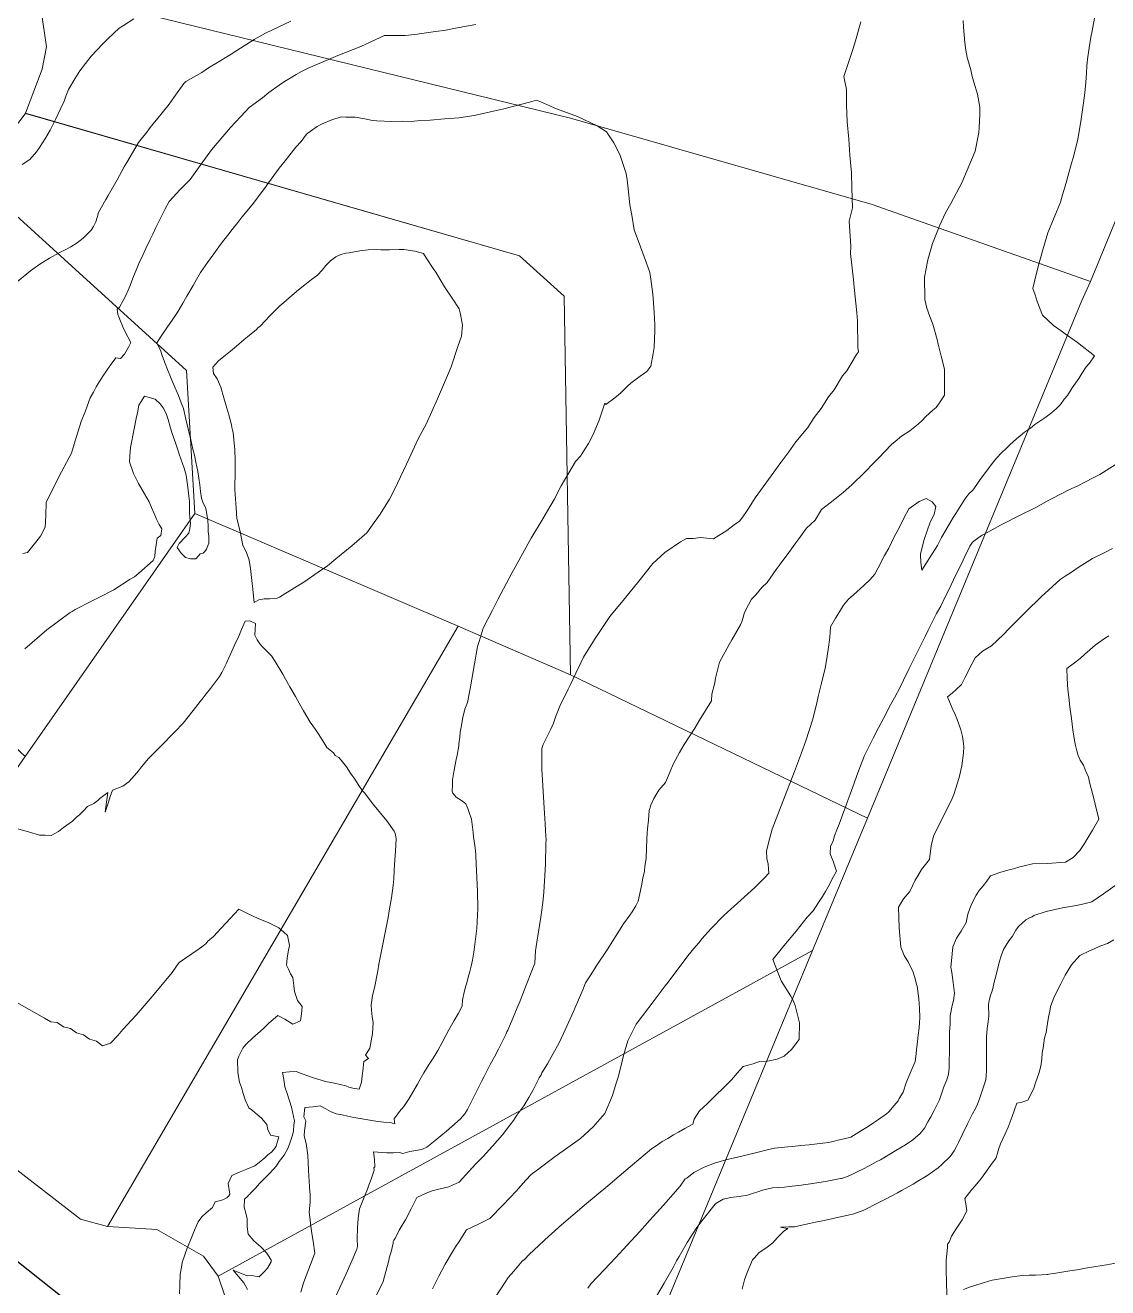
# Model space of a CAD drawing. Header units: inches. Extents: x 11351264 to 11356330, y 6702313 to 6706468.
# Drawn here: x 11353744 to 11354254, y 6702729 to 6703324 of the extents above; entities that cross this region are included whole.
import ezdxf

# ---------------------------------------------------------------- set-up
doc = ezdxf.new("R2010")
doc.units = ezdxf.units.IN
doc.header["$MEASUREMENT"] = 0
doc.layers.add('Shumate_Contours_clip1', color=7, linetype='Continuous', lineweight=0)
doc.layers.add('Shumate_Parcels_clip1', color=7, linetype='Continuous', lineweight=0)
doc.layers.add('Shumate_Streets_clip1', color=7, linetype='Continuous')

msp = doc.modelspace()

# ---------------------------------------------------------------- linework, layer by layer
at = {"layer": 'Shumate_Contours_clip1'}
for points, elevation in [([(11353742.65, 6703258.65), (11353746.25, 6703260.99), (11353749.3, 6703264.56), (11353750.69, 6703266.6), (11353753.52, 6703270.96), (11353755.74, 6703274.76), (11353758.29, 6703279.74), (11353760.73, 6703285.11), (11353762.4, 6703288.49), (11353763.12, 6703290.75), (11353764.38, 6703293.98), (11353767.45, 6703298.98), (11353769.79, 6703302.74), (11353775.13, 6703309.65), (11353780.57, 6703315.55), (11353782.9, 6703317.84), (11353788.25, 6703322.92), (11353790.28, 6703324.07), (11353795.28, 6703327.18)], 1394), ([(11354248.27, 6703329.24), (11354246.8, 6703321.67), (11354246.23, 6703318.67), (11354245.46, 6703313.55), (11354244.67, 6703308.18), (11354244.39, 6703304.99), (11354244.23, 6703301.77), (11354243.84, 6703297.25), (11354243.32, 6703292.36), (11354242.68, 6703287.6), (11354241.53, 6703278.93), (11354240.62, 6703273.36), (11354240.1, 6703270.39), (11354237.82, 6703261.67), (11354237.1, 6703259.19), (11354235.37, 6703252.97), (11354234.51, 6703249.98), (11354232.89, 6703244.26), (11354231.88, 6703240.8), (11354225.87, 6703226.39), (11354223.52, 6703218.39), (11354221.41, 6703210.51), (11354219.49, 6703202.73), (11354218.8, 6703200.19), (11354219.9, 6703197.19), (11354220.95, 6703193.96), (11354223.41, 6703187.54), (11354228.62, 6703182.73), (11354232.15, 6703180.24), (11354234.1, 6703178.73), (11354239.89, 6703174.72), (11354247.9, 6703168.32), (11354245.53, 6703164.91), (11354244.08, 6703163.19), (11354241.95, 6703159.99), (11354240.49, 6703157.67), (11354238.93, 6703155.53), (11354237.39, 6703153.35), (11354235.14, 6703149.77), (11354233.68, 6703147.91), (11354231.87, 6703145.43), (11354229.81, 6703143.45), (11354226.87, 6703140.94), (11354224.01, 6703138.89), (11354219.87, 6703136.1), (11354217.84, 6703134.28), (11354214.88, 6703132.4), (11354212.91, 6703130.63), (11354211.23, 6703129.26), (11354208.05, 6703126.52), (11354206.39, 6703124.89), (11354204.16, 6703122.74), (11354201.95, 6703120.24), (11354200.2, 6703118.23), (11354197.45, 6703114.69), (11354195.01, 6703111.43), (11354193.79, 6703109.58), (11354192.54, 6703107.75), (11354190.62, 6703105.11), (11354188.78, 6703103.34), (11354186.9, 6703100.83), (11354184.94, 6703097.8), (11354182.53, 6703094.07), (11354181.38, 6703092.21), (11354180.23, 6703090.3), (11354178.52, 6703087.36), (11354175.9, 6703082.7), (11354174.01, 6703079.06), (11354171.46, 6703075.06), (11354170.36, 6703073.26), (11354166.59, 6703067.41), (11354166.08, 6703071.05), (11354165.95, 6703074.95), (11354167.1, 6703079.46), (11354167.66, 6703081.74), (11354170.49, 6703089.93), (11354172.36, 6703093.67), (11354173.09, 6703097.45), (11354171.37, 6703099.52), (11354168.58, 6703101.14), (11354165.38, 6703099.76), (11354160.45, 6703096.23), (11354158.03, 6703091.83), (11354155.66, 6703086.97), (11354153.51, 6703083.04), (11354150.94, 6703077.71), (11354149.04, 6703074.21), (11354145.99, 6703068.45), (11354144.41, 6703065.53), (11354142.05, 6703062.88), (11354139.3, 6703060.15), (11354134.36, 6703055.79), (11354131.94, 6703053.68), (11354129.67, 6703050.81), (11354128.28, 6703048.58), (11354126.91, 6703046.45), (11354125.89, 6703044.73), (11354123.57, 6703040.59), (11354123.13, 6703035.69), (11354122.43, 6703029.93), (11354121.64, 6703024.75), (11354121.05, 6703021.23), (11354119.3, 6703014.07), (11354118.4, 6703010.31), (11354117.68, 6703007.8), (11354116.89, 6703004.06), (11354115.68, 6702999.23), (11354115.24, 6702997.13), (11354113.47, 6702991.77), (11354111.84, 6702986.96), (11354109.88, 6702981.21), (11354107.45, 6702974.93), (11354106.49, 6702972.44), (11354104.66, 6702967.58), (11354102.98, 6702963.12), (11354099.53, 6702954.25), (11354096.01, 6702945.26), (11354094.26, 6702938.87), (11354093.42, 6702934.82), (11354093.57, 6702931.4), (11354094.08, 6702928.8), (11354094.3, 6702926.55), (11354094.53, 6702924.46), (11354092.52, 6702922.45), (11354087.87, 6702917.84), (11354081.33, 6702911.74), (11354073.44, 6702904.68), (11354066.9, 6702898.11), (11354063.12, 6702893.72), (11354061.41, 6702891.75), (11354059.16, 6702889.08), (11354056.34, 6702885.57), (11354053.6, 6702881.97), (11354049.21, 6702876.09), (11354047.03, 6702873.2), (11354045.66, 6702871.39), (11354040.41, 6702864.48), (11354034.9, 6702857.23), (11354032, 6702853.41), (11354027.94, 6702845.44), (11354026.01, 6702838.52), (11354025.32, 6702835.89), (11354023.58, 6702828.76), (11354022.54, 6702825.57), (11354020.8, 6702819.75), (11354017.22, 6702811.24), (11354011.7, 6702804.97), (11354005.65, 6702799.51), (11353993.75, 6702790.97), (11353985.51, 6702784.72), (11353982.41, 6702782.44), (11353979.99, 6702779.73), (11353975.42, 6702774.63), (11353972.37, 6702771.54), (11353969.22, 6702768.12), (11353962.96, 6702761.69), (11353961.16, 6702760.8), (11353957.65, 6702759.13), (11353952, 6702756.38), (11353948.48, 6702750.93), (11353946.75, 6702748.41), (11353945.38, 6702746.04), (11353941.99, 6702740.16), (11353939, 6702734.49), (11353937.5, 6702731.77), (11353935.93, 6702728.66)], 1394), ([(11353739.38, 6703202.6), (11353744.73, 6703207.05), (11353746.48, 6703208.54), (11353750.93, 6703211.65), (11353755.47, 6703214.37), (11353760.04, 6703216.96), (11353763.24, 6703218.6), (11353765.49, 6703219.77), (11353768.52, 6703221.66), (11353771.36, 6703223.83), (11353775.15, 6703227.64), (11353776.23, 6703229.29), (11353777.28, 6703231.57), (11353777.88, 6703233.66), (11353778.48, 6703236.03), (11353781.98, 6703242.07), (11353783.11, 6703243.99), (11353787.28, 6703251.3), (11353790.7, 6703257.44), (11353792.35, 6703260.36), (11353797.42, 6703268.91), (11353801.35, 6703273.84), (11353802.93, 6703275.99), (11353807.94, 6703282.18), (11353811.8, 6703286.97), (11353814.05, 6703290.12), (11353818.77, 6703296.74), (11353819.67, 6703297.64), (11353827.18, 6703302), (11353830.43, 6703304.1), (11353835.49, 6703307.11), (11353841.04, 6703310.63), (11353843.76, 6703312.27), (11353851.99, 6703317.53), (11353857.28, 6703320.57), (11353869.12, 6703326.13)], 1396), ([(11353742.96, 6703075.22), (11353745.06, 6703075.66), (11353749.06, 6703080.51), (11353751.25, 6703083.44), (11353753.35, 6703087.6), (11353753.6, 6703090.15), (11353753.7, 6703093.21), (11353753.89, 6703099.24), (11353759.97, 6703111.64), (11353765.84, 6703122.55), (11353767.53, 6703128.37), (11353768.16, 6703130.41), (11353770.31, 6703137.4), (11353772.43, 6703142.46), (11353774.64, 6703148.59), (11353776.18, 6703151.26), (11353777.46, 6703153.74), (11353780.59, 6703158.85), (11353783.99, 6703163.91), (11353786.74, 6703167.4), (11353788.95, 6703167.17), (11353790.83, 6703169.17), (11353792.63, 6703172.45), (11353793.82, 6703174.67), (11353791.09, 6703179.74), (11353790.03, 6703182.09), (11353788.55, 6703185.58), (11353787.71, 6703188.05), (11353787.34, 6703190.39), (11353788.04, 6703190.84), (11353788.48, 6703191.32), (11353790.14, 6703194.47), (11353791.42, 6703196.91), (11353792.57, 6703199.29), (11353793.47, 6703201.49), (11353794.81, 6703205.02), (11353796.56, 6703209.61), (11353797.6, 6703211.92), (11353799.38, 6703215.82), (11353800.87, 6703218.94), (11353802.95, 6703223.22), (11353804.18, 6703225.82), (11353805.62, 6703228.87), (11353807.81, 6703233.27), (11353809.78, 6703237.41), (11353811.93, 6703241.15), (11353813.8, 6703243.26), (11353816.91, 6703246.6), (11353821.7, 6703251.54), (11353825.65, 6703257), (11353826.89, 6703258.7), (11353831.78, 6703265.49), (11353840.81, 6703275.98), (11353847.84, 6703283.56), (11353849.54, 6703285.42), (11353855.82, 6703289.98), (11353858.84, 6703292.48), (11353863.68, 6703295.93), (11353866.22, 6703297.72), (11353868.82, 6703299.36), (11353871.7, 6703300.97), (11353874.18, 6703302.38), (11353877.43, 6703304.01), (11353887.97, 6703308.63), (11353891.28, 6703309.95), (11353902.21, 6703314.23), (11353913.36, 6703319.35), (11353923.15, 6703319.42), (11353927.62, 6703319.81), (11353937.35, 6703321.24), (11353942.21, 6703321.99), (11353946.82, 6703322.87), (11353956.45, 6703324.57)], 1398), ([(11354137.8, 6703325.86), (11354136.87, 6703322.48), (11354135.95, 6703319.09), (11354135.28, 6703316.9), (11354134.19, 6703313.33), (11354132.32, 6703307.58), (11354129.77, 6703300.07), (11354131.03, 6703293.91), (11354131.13, 6703286.56), (11354131.35, 6703278.65), (11354132.13, 6703270.5), (11354132.66, 6703262.96), (11354133.48, 6703254.74), (11354133.59, 6703247.43), (11354133.91, 6703238.16), (11354132.29, 6703231.93), (11354133.13, 6703220.08), (11354133.01, 6703216.7), (11354134.41, 6703204.28), (11354134.7, 6703200.75), (11354135.86, 6703188.6), (11354136.23, 6703184.92), (11354136.47, 6703172.33), (11354136.65, 6703170.34), (11354135.74, 6703169.1), (11354131.15, 6703161.32), (11354129.23, 6703158.89), (11354125.22, 6703152.37), (11354122.59, 6703149.05), (11354119.07, 6703143.51), (11354115.89, 6703139.33), (11354112.87, 6703134.68), (11354107.23, 6703127.83), (11354103.88, 6703123.2), (11354100.17, 6703118.19), (11354094.25, 6703110.07), (11354087.97, 6703101.45), (11354086.43, 6703098.93), (11354085.26, 6703096.93), (11354083.91, 6703094.99), (11354082.16, 6703092.51), (11354080.57, 6703090.46), (11354078.2, 6703088.77), (11354074.65, 6703086.08), (11354068.36, 6703082.11), (11354062.07, 6703082.7), (11354059, 6703082.26), (11354055.72, 6703082.32), (11354052.88, 6703080.76), (11354045.44, 6703075.61), (11354039.82, 6703070.53), (11354033.19, 6703062.16), (11354026.44, 6703053.87), (11354019.47, 6703045.44), (11354012.24, 6703034.66), (11354007.09, 6703026.39), (11354005.8, 6703023.74), (11354003.56, 6703018.82), (11354000.94, 6703013.44), (11353999.95, 6703011.25), (11353995.97, 6703003.25), (11353994.15, 6702998.58), (11353992.96, 6702995.16), (11353991.7, 6702992.35), (11353990.3, 6702989.51), (11353988.04, 6702985.14), (11353987.42, 6702983.3), (11353987.46, 6702973.64), (11353988.04, 6702963.05), (11353988.8, 6702952.63), (11353988.84, 6702950.42), (11353989.38, 6702942.04), (11353989.48, 6702940.39), (11353989.41, 6702938.47), (11353989.15, 6702928.76), (11353988.35, 6702915.51), (11353987.91, 6702910.67), (11353987.01, 6702903.74), (11353985.18, 6702892.07), (11353984.49, 6702887.84), (11353984.23, 6702882.13), (11353980.68, 6702873.24), (11353979.77, 6702870.9), (11353977.25, 6702864.41), (11353976.36, 6702862.12), (11353973.52, 6702855.41), (11353971.44, 6702850.59), (11353971.06, 6702849.77), (11353970.62, 6702848.86), (11353969.52, 6702846.64), (11353968.29, 6702844.11), (11353967.01, 6702841.57), (11353965.16, 6702837.93), (11353963.21, 6702834.32), (11353960.3, 6702828.6), (11353959.08, 6702826.24), (11353957.32, 6702822.89), (11353954.46, 6702817.17), (11353952.49, 6702813.06), (11353951.19, 6702811.05), (11353949.16, 6702808.75), (11353945.13, 6702805.15), (11353942.52, 6702802.91), (11353939.91, 6702800.67), (11353937.28, 6702798.53), (11353935.6, 6702797.2), (11353933.3, 6702795.38), (11353931.3, 6702794.41), (11353929.01, 6702793.9), (11353925.29, 6702793.33), (11353922.02, 6702792.39), (11353920.45, 6702792.8), (11353917.36, 6702792.65), (11353914.43, 6702792.67), (11353908.08, 6702793.14), (11353908.7, 6702789.54), (11353908.72, 6702786.05), (11353908.31, 6702785.65), (11353908.5, 6702784.76), (11353908.53, 6702784.58), (11353907.02, 6702780.3), (11353905.99, 6702777.45), (11353905.31, 6702775.54), (11353903.45, 6702770.94), (11353901.59, 6702766.33), (11353900.94, 6702761.96), (11353900.57, 6702757.3), (11353900.48, 6702752.38), (11353900.67, 6702748.61), (11353900.3, 6702747.29), (11353898.12, 6702742.15), (11353895.24, 6702735.71), (11353892.28, 6702729.27), (11353889.32, 6702722.82)], 1398), ([(11354186.12, 6703326.55), (11354186.14, 6703323.33), (11354186.48, 6703319.69), (11354186.86, 6703316.06), (11354187.35, 6703312.47), (11354187.97, 6703309.05), (11354188.08, 6703308.59), (11354189.6, 6703303.14), (11354190.32, 6703300.07), (11354191.13, 6703297.37), (11354192.83, 6703291.7), (11354193.87, 6703285.66), (11354193.88, 6703282.3), (11354193.53, 6703275.95), (11354193.36, 6703273.7), (11354191.71, 6703264.95), (11354185.49, 6703249.95), (11354180.27, 6703240.23), (11354177.79, 6703235.82), (11354175, 6703230.02), (11354171.58, 6703221.31), (11354169.33, 6703213.67), (11354167.77, 6703205.41), (11354168.01, 6703194.98), (11354168.86, 6703190.84), (11354170.26, 6703186.96), (11354171.79, 6703183.32), (11354173.82, 6703176.08), (11354174.31, 6703173.96), (11354175.65, 6703168.19), (11354177.21, 6703162.1), (11354177.19, 6703156.87), (11354177.24, 6703149.83), (11354174.95, 6703146.26), (11354173.39, 6703144.03), (11354171.74, 6703142.72), (11354168.46, 6703139.73), (11354166.53, 6703137.76), (11354164.79, 6703136.17), (11354160.84, 6703133.07), (11354157.06, 6703130.45), (11354154.05, 6703128.03), (11354152.25, 6703126.53), (11354146.11, 6703120.16), (11354144.21, 6703118.3), (11354139.36, 6703113.19), (11354133.51, 6703107.65), (11354129.55, 6703103.91), (11354125.49, 6703100.8), (11354123.33, 6703099.04), (11354119.3, 6703095.89), (11354116.32, 6703090.99), (11354112.26, 6703087.16), (11354110.21, 6703084.32), (11354108.56, 6703082.13), (11354107.26, 6703080.29), (11354103.96, 6703075.73), (11354099.75, 6703070.12), (11354097.97, 6703067.66), (11354093.7, 6703061.62), (11354091.19, 6703059.23), (11354088.29, 6703055.8), (11354086.26, 6703053.75), (11354084.82, 6703051.01), (11354083.07, 6703047.46), (11354081.82, 6703043.55), (11354081.09, 6703041.62), (11354076.96, 6703034.51), (11354075.74, 6703032.36), (11354071.24, 6703023.96), (11354069.34, 6703016.42), (11354069.06, 6703014.2), (11354067.67, 6703008.85), (11354067.38, 6703005.83), (11354061.77, 6702996.6), (11354059.54, 6702992.86), (11354054.63, 6702985.13), (11354052.33, 6702981.35), (11354049.44, 6702975.98), (11354048.04, 6702972.5), (11354045.82, 6702967.2), (11354042.67, 6702963.6), (11354040.2, 6702959.74), (11354038.87, 6702956.61), (11354038.06, 6702954.07), (11354037.69, 6702949.49), (11354037.23, 6702945.47), (11354037.12, 6702943.18), (11354037.02, 6702940.76), (11354036.86, 6702936.13), (11354036.59, 6702931.66), (11354036.09, 6702927.69), (11354035.86, 6702925.85), (11354035.83, 6702925.74), (11354035.79, 6702925.51), (11354035.16, 6702922.19), (11354034.4, 6702918.55), (11354033.61, 6702914.88), (11354032.86, 6702911.25), (11354031.71, 6702909.1), (11354030.12, 6702906.34), (11354028.98, 6702904.76), (11354026.01, 6702900.57), (11354023.32, 6702896.37), (11354018.22, 6702888.42), (11354013.13, 6702880.7), (11354010.56, 6702876.62), (11354008.1, 6702872.78), (11354006.8, 6702869.52), (11354003.15, 6702861.25), (11354002.38, 6702859.26), (11353997.7, 6702848.99), (11353995.44, 6702844.22), (11353992.86, 6702839.58), (11353990.13, 6702834.64), (11353987.46, 6702830.37), (11353987.1, 6702829.42), (11353986.24, 6702828.09), (11353983.29, 6702822.01), (11353981.37, 6702818.76), (11353978.97, 6702814.84), (11353975.75, 6702810.47), (11353974.09, 6702807.98), (11353972.42, 6702805.77), (11353968.98, 6702801.25), (11353964.24, 6702795.9), (11353959.84, 6702791.02), (11353956.7, 6702787.82), (11353954.57, 6702785.45), (11353953.16, 6702783.96), (11353948.46, 6702778.85), (11353945.75, 6702777.6), (11353943.67, 6702776.64), (11353938.91, 6702775.53), (11353935.73, 6702774.78), (11353933.04, 6702773.74), (11353928.55, 6702771.61), (11353925.87, 6702766.36), (11353923.19, 6702761.12), (11353921.72, 6702758.55), (11353920.29, 6702756.21), (11353918.35, 6702752.37), (11353917.76, 6702751.48), (11353917.49, 6702750.83), (11353917.42, 6702750.18), (11353916.42, 6702746.09), (11353915.76, 6702743.61), (11353915.2, 6702741.37), (11353913.93, 6702736.73), (11353912.64, 6702732.09), (11353908.79, 6702724.04)], 1396), ([(11353743.83, 6703030.27), (11353754.13, 6703039.27), (11353765.23, 6703047.4), (11353765.54, 6703047.54), (11353766.19, 6703047.94), (11353767.61, 6703048.8), (11353775.55, 6703052.86), (11353778.39, 6703054.34), (11353785.73, 6703058.16), (11353793.52, 6703063.1), (11353795.49, 6703064.23), (11353797.57, 6703065.88), (11353804.39, 6703071.84), (11353805.06, 6703073.8), (11353805.34, 6703076.21), (11353806.26, 6703082.46), (11353807.9, 6703083.65), (11353808.37, 6703086.89), (11353807.09, 6703088.93), (11353805.92, 6703091.36), (11353804.62, 6703094.43), (11353803.51, 6703096.96), (11353802.47, 6703099.57), (11353800.29, 6703103.36), (11353797.41, 6703108.28), (11353795.05, 6703112.9), (11353793.2, 6703118.48), (11353793.3, 6703121.24), (11353793.57, 6703125.22), (11353795.35, 6703134.05), (11353796.23, 6703138.89), (11353796.92, 6703141.52), (11353797.64, 6703145.15), (11353800.29, 6703149.45), (11353805.34, 6703147.95), (11353807.54, 6703145.7), (11353809.07, 6703143.91), (11353810.43, 6703141.28), (11353811.45, 6703138.32), (11353812.45, 6703134.32), (11353813.08, 6703132.29), (11353814.03, 6703129.6), (11353814.96, 6703126.93), (11353815.75, 6703124.52), (11353816.54, 6703122.08), (11353818.07, 6703117.68), (11353818.86, 6703115.39), (11353819.87, 6703112.1), (11353820.23, 6703109.72), (11353820.62, 6703106.55), (11353821.17, 6703102.17), (11353821.37, 6703099.73), (11353821.39, 6703097.5), (11353821.43, 6703094.56), (11353821.55, 6703092.06), (11353821.98, 6703089.44), (11353821.56, 6703086.83), (11353821.07, 6703084.81), (11353819.46, 6703082.91), (11353816.54, 6703079.97), (11353815.63, 6703078.04), (11353817.49, 6703075.43), (11353819.59, 6703073.32), (11353821.86, 6703072.74), (11353824.47, 6703072.69), (11353825.89, 6703074.35), (11353826.49, 6703075.08), (11353827.95, 6703075.43), (11353828.69, 6703076.14), (11353829.46, 6703077.25), (11353830.55, 6703080.06), (11353830.61, 6703083.35), (11353830.31, 6703085.64), (11353830.19, 6703087.91), (11353830.04, 6703090.99), (11353829.12, 6703096.38), (11353827.68, 6703099.46), (11353827.05, 6703101.36), (11353826.63, 6703104.5), (11353826.24, 6703107.52), (11353825.84, 6703110.67), (11353825.41, 6703113.88), (11353824.5, 6703118.29), (11353823.72, 6703121.53), (11353823.04, 6703124.46), (11353822, 6703128.81), (11353820.81, 6703133.94), (11353819.73, 6703138.51), (11353818.56, 6703143.64), (11353817.58, 6703146.29), (11353816.28, 6703149.62), (11353814.51, 6703153.58), (11353813.08, 6703156.9), (11353812.17, 6703159.26), (11353811.44, 6703161.18), (11353809.69, 6703165.62), (11353808.62, 6703168.58), (11353807.92, 6703170.59), (11353805.98, 6703174.58), (11353809.08, 6703179.12), (11353812.22, 6703183.62), (11353815.29, 6703188.19), (11353816.61, 6703190.17), (11353818.28, 6703193.18), (11353820.14, 6703196.46), (11353823.11, 6703201.55), (11353824.74, 6703204.33), (11353826.69, 6703207.63), (11353829.98, 6703212.47), (11353832.84, 6703216.42), (11353834.52, 6703218.73), (11353836.12, 6703220.92), (11353837.69, 6703222.9), (11353839.5, 6703225.35), (11353841.48, 6703227.94), (11353844.16, 6703231.2), (11353846.09, 6703233.72), (11353847.09, 6703234.91), (11353849.23, 6703237.46), (11353850.9, 6703239.63), (11353856.77, 6703247.27), (11353858.65, 6703249.87), (11353863.73, 6703256.85), (11353866.45, 6703260.33), (11353871.48, 6703266.74), (11353874, 6703269.47), (11353876.6, 6703272.82), (11353879.01, 6703274.69), (11353881.6, 6703276.5), (11353883.9, 6703277.7), (11353888.52, 6703279.69), (11353892.96, 6703281), (11353895.08, 6703280.93), (11353899.47, 6703280.93), (11353904.12, 6703280.15), (11353907.76, 6703279.34), (11353909.76, 6703279.17), (11353916.72, 6703278.81), (11353921.96, 6703278.94), (11353925.89, 6703278.9), (11353930.23, 6703279.32), (11353934.92, 6703279.49), (11353941.68, 6703280.13), (11353948.33, 6703280.61), (11353955.66, 6703281.63), (11353969.54, 6703284.77), (11353981.67, 6703288.05), (11353984.98, 6703288.94), (11353987.34, 6703287.97), (11353994.4, 6703284.76), (11354004.34, 6703281.28), (11354013.63, 6703276.87), (11354017.92, 6703274.03), (11354021.49, 6703268.8), (11354024.26, 6703263.38), (11354027.17, 6703254.35), (11354027.67, 6703251.43), (11354028.15, 6703247.1), (11354028.99, 6703239.64), (11354029.93, 6703234.76), (11354030.94, 6703227.81), (11354033.96, 6703219.8), (11354036.75, 6703212.01), (11354038.4, 6703207.63), (11354038.88, 6703204.48), (11354039.15, 6703202.23), (11354039.83, 6703197.4), (11354040.09, 6703193.36), (11354040.44, 6703188.81), (11354040.67, 6703183.17), (11354040.81, 6703180.21), (11354040.38, 6703172.39), (11354039.9, 6703169.57), (11354038.92, 6703163.53), (11354036.93, 6703161.05), (11354033.76, 6703158.75), (11354029.4, 6703155.49), (11354027.9, 6703154.06), (11354026.82, 6703152.95), (11354024.62, 6703150.8), (11354021.86, 6703148.53), (11354017.7, 6703145.46), (11354017.13, 6703146.1), (11354016.62, 6703144.2), (11354015.28, 6703140.42), (11354014.51, 6703138.08), (11354011.6, 6703131.26), (11354009.55, 6703127.01), (11354008.02, 6703124.9), (11354005.73, 6703121.14), (11354003.36, 6703118.52), (11354000.18, 6703113.31), (11353996.66, 6703107.06), (11353993.29, 6703100.73), (11353989.76, 6703094.48), (11353987.9, 6703091.61), (11353982.48, 6703082.52), (11353980.99, 6703079.88), (11353974.9, 6703068.84), (11353973.48, 6703066.29), (11353966.72, 6703053.46), (11353964.31, 6703048.53), (11353959.84, 6703039.99), (11353957.94, 6703033.68), (11353957.2, 6703031.44), (11353955.71, 6703023.19), (11353953.85, 6703012.36), (11353953.4, 6703009.85), (11353952.44, 6703004.97), (11353951.21, 6703001.88), (11353950.19, 6702997.83), (11353949.41, 6702993.36), (11353949.07, 6702990.96), (11353948.78, 6702988.65), (11353948.41, 6702985.43), (11353948.34, 6702984.55), (11353947.6, 6702980.2), (11353947.15, 6702978.1), (11353945.98, 6702972.35), (11353945.32, 6702968.53), (11353945.31, 6702966.05), (11353945.22, 6702963.16), (11353945.59, 6702962.18), (11353947.16, 6702960.3), (11353950.08, 6702958.53), (11353951.73, 6702957.25), (11353952.56, 6702955.05), (11353953.29, 6702953.09), (11353954.36, 6702950.01), (11353955.08, 6702943.76), (11353955.26, 6702941.59), (11353955.92, 6702937.51), (11353956.17, 6702935.18), (11353956.34, 6702932.78), (11353956.58, 6702928.93), (11353956.93, 6702922.42), (11353957.1, 6702915.84), (11353957.27, 6702907.82), (11353956.85, 6702898.46), (11353956.43, 6702894.69), (11353955.94, 6702890.94), (11353955.39, 6702887.21), (11353954.81, 6702883.48), (11353954.24, 6702880.75), (11353953.55, 6702878.11), (11353952.81, 6702875.51), (11353952.13, 6702872.87), (11353951.72, 6702871.43), (11353950.94, 6702868.44), (11353950.02, 6702864.62), (11353949.95, 6702862.14), (11353949.95, 6702861.81), (11353948.14, 6702858.51), (11353946.24, 6702855), (11353943.73, 6702850.62), (11353942.32, 6702848.03), (11353940.58, 6702844.75), (11353938.54, 6702841), (11353937.08, 6702838.58), (11353936.01, 6702836.88), (11353934.45, 6702834.46), (11353931.91, 6702830.41), (11353929.98, 6702827.1), (11353928.87, 6702825), (11353926.01, 6702820.13), (11353924.64, 6702817.86), (11353922.49, 6702814.58), (11353920.38, 6702812.1), (11353918.91, 6702810.05), (11353917.95, 6702808.94), (11353918.03, 6702807.12), (11353918.16, 6702806.38), (11353915.97, 6702806.93), (11353913.09, 6702807.07), (11353910.23, 6702807.45), (11353907.39, 6702807.87), (11353904.56, 6702808.33), (11353901.92, 6702808.8), (11353901.8, 6702808.83), (11353901.75, 6702808.83), (11353901.72, 6702808.84), (11353898.93, 6702809.37), (11353896.13, 6702809.95), (11353893.34, 6702810.54), (11353890.55, 6702811.15), (11353887.96, 6702812.23), (11353885.66, 6702813.5), (11353883.06, 6702814.78), (11353879.73, 6702814.44), (11353875.83, 6702814.11), (11353875.4, 6702809.63), (11353876.25, 6702807.76), (11353875.92, 6702805.5), (11353875.91, 6702805.32), (11353875.65, 6702803), (11353875.51, 6702800.72), (11353876.46, 6702797.05), (11353877.15, 6702791.66), (11353877.38, 6702788.13), (11353877.54, 6702784.76), (11353877.75, 6702781.4), (11353877.82, 6702779.77), (11353878.05, 6702776.31), (11353878.24, 6702772.96), (11353878.35, 6702769.55), (11353877.85, 6702764.65), (11353878.13, 6702762.33), (11353878.54, 6702759.32), (11353879.03, 6702754.7), (11353879.67, 6702751), (11353880.5, 6702745.35), (11353877.7, 6702738.04), (11353875.1, 6702731.36), (11353873.98, 6702727.01)], 1400), ([(11354258.13, 6703117.35), (11354250.41, 6703112.41), (11354247.31, 6703110.85), (11354243.38, 6703108.83), (11354240.35, 6703107.34), (11354235.59, 6703105.03), (11354233.43, 6703103.97), (11354226.45, 6703100.36), (11354220.27, 6703096.86), (11354212.03, 6703092.79), (11354206.17, 6703089.88), (11354203.6, 6703088.53), (11354199.75, 6703086.44), (11354195.04, 6703083.91), (11354192.99, 6703082.45), (11354190.42, 6703080.57), (11354189.25, 6703078.68), (11354186.69, 6703073.5), (11354185.38, 6703070.71), (11354182.96, 6703065.8), (11354181.51, 6703062.74), (11354179.22, 6703058.08), (11354177.61, 6703054.78), (11354175.49, 6703050.46), (11354173.54, 6703047), (11354171.82, 6703043.51), (11354169.57, 6703039.07), (11354168.08, 6703036.05), (11354165.61, 6703031.14), (11354164.34, 6703028.58), (11354161.68, 6703023.2), (11354160.61, 6703021.03), (11354157.94, 6703015.48), (11354156.33, 6703012.21), (11354153.61, 6703007.14), (11354151.85, 6703003.83), (11354148.49, 6702997.51), (11354146.21, 6702993.08), (11354143.65, 6702988.11), (11354141.87, 6702984.7), (11354139.48, 6702980.02), (11354137.59, 6702975.17), (11354135.95, 6702970.57), (11354134.68, 6702967.03), (11354132.75, 6702961.72), (11354131.41, 6702957.96), (11354130.53, 6702955.59), (11354129.61, 6702953.22), (11354127.55, 6702947.68), (11354126.52, 6702944.92), (11354125.48, 6702942.13), (11354124.72, 6702939.8), (11354123.56, 6702937.17), (11354123.38, 6702933.59), (11354124.95, 6702929.68), (11354125.59, 6702927.75), (11354126.33, 6702925.53), (11354124.96, 6702922.89), (11354122.42, 6702918.15), (11354121.13, 6702915.9), (11354119.71, 6702913.46), (11354117.82, 6702910.75), (11354115.29, 6702906.8), (11354112.45, 6702903.72), (11354107.42, 6702897.11), (11354101.59, 6702890.3), (11354096.33, 6702883.83), (11354100.2, 6702873.72), (11354104.85, 6702866.51), (11354105.98, 6702864.47), (11354106.94, 6702862.12), (11354108.86, 6702853.91), (11354108.81, 6702846.15), (11354105.18, 6702841.38), (11354101.74, 6702838.2), (11354098.41, 6702836.85), (11354093.87, 6702835.91), (11354090.14, 6702835.72), (11354087.05, 6702834.57), (11354082.41, 6702833.37), (11354079.54, 6702830.19), (11354076.93, 6702827.07), (11354072.13, 6702822.4), (11354070.63, 6702820.99), (11354065.36, 6702815.84), (11354061.78, 6702812.5), (11354059.35, 6702808.59), (11354058.67, 6702806.2), (11354054.89, 6702804.16), (11354051.86, 6702802.43), (11354049.48, 6702801.12), (11354046.83, 6702799.52), (11354044.19, 6702797.98), (11354041.8, 6702796.32), (11354039.17, 6702794.59), (11354030.17, 6702787.01), (11354023.92, 6702781.64), (11354018.64, 6702777.11), (11354008.51, 6702768.83), (11353995.66, 6702757.8), (11353993.38, 6702755.77), (11353990.83, 6702753.34), (11353981.45, 6702744.75), (11353979.25, 6702742.41), (11353978.2, 6702741.7), (11353974.3, 6702736.98), (11353971.68, 6702733.85), (11353970.23, 6702731.74), (11353965.42, 6702724.48)], 1392), ([(11354256.47, 6703077.52), (11354253.14, 6703075.86), (11354246.96, 6703072.79), (11354240.66, 6703068.91), (11354236.58, 6703066.1), (11354234.18, 6703064.55), (11354231.77, 6703062.9), (11354222.76, 6703054.75), (11354215.54, 6703047.73), (11354213.67, 6703045.79), (11354207.53, 6703039.64), (11354205, 6703037.05), (11354199.36, 6703031.63), (11354197.57, 6703030.62), (11354195.09, 6703029.2), (11354191.71, 6703026.06), (11354188.91, 6703020.76), (11354187.71, 6703018.4), (11354186.76, 6703016.6), (11354185.19, 6703013.54), (11354182.61, 6703011), (11354180.8, 6703009.4), (11354178.68, 6703007.65), (11354180.85, 6703002.37), (11354182.22, 6702999.32), (11354183.08, 6702997.4), (11354184.88, 6702992.07), (11354185.67, 6702988.98), (11354185.98, 6702986.77), (11354186.42, 6702984.21), (11354186.2, 6702981.11), (11354185.36, 6702975.05), (11354184.17, 6702969.64), (11354181.58, 6702961.63), (11354180.35, 6702958.66), (11354176.42, 6702950.85), (11354172.11, 6702941.91), (11354171, 6702937.46), (11354170.23, 6702930.92), (11354166.45, 6702926.27), (11354164.61, 6702923.34), (11354163.38, 6702921.24), (11354160.96, 6702915.89), (11354157.97, 6702912.43), (11354155.53, 6702908.53), (11354155.96, 6702898.81), (11354156.74, 6702889.65), (11354158.26, 6702885.69), (11354160.34, 6702882.47), (11354162.46, 6702877.78), (11354163.26, 6702875.35), (11354163.99, 6702872.11), (11354164.41, 6702871.27), (11354164.63, 6702868.93), (11354165.1, 6702865.24), (11354165.46, 6702860.83), (11354165.66, 6702856.45), (11354165.54, 6702853.9), (11354165.31, 6702851.55), (11354164.84, 6702848.16), (11354164.52, 6702844.98), (11354164.09, 6702841.45), (11354163.85, 6702839.35), (11354163.4, 6702835.81), (11354162.48, 6702833.56), (11354161.54, 6702831.31), (11354160.59, 6702829.07), (11354159.79, 6702827.23), (11354159.14, 6702825.67), (11354157.72, 6702821.35), (11354155.96, 6702818.28), (11354155.34, 6702817.23), (11354153.46, 6702814.98), (11354151.01, 6702812.02), (11354149.87, 6702811), (11354146.2, 6702808.46), (11354143.74, 6702806.77), (11354141.28, 6702805.08), (11354137.34, 6702802.76), (11354135.59, 6702801.66), (11354133.03, 6702800.02), (11354130, 6702799.36), (11354126.96, 6702798.63), (11354124.82, 6702798.02), (11354122.62, 6702797.58), (11354116.01, 6702796.7), (11354113.51, 6702796.4), (11354109.61, 6702796.09), (11354105.69, 6702795.7), (11354103.37, 6702795.5), (11354097.15, 6702794.85), (11354093.74, 6702794.15), (11354089.99, 6702793.23), (11354081.66, 6702791.12), (11354074.21, 6702789.37), (11354068.84, 6702787.81), (11354063.92, 6702785.99), (11354059.09, 6702783.38), (11354055.75, 6702780.8), (11354055.08, 6702780.43), (11354052.73, 6702777), (11354044.88, 6702768.07), (11354038.41, 6702760.97), (11354033.65, 6702755.64), (11354027.77, 6702749.18), (11354022.26, 6702743.25), (11354016.97, 6702737.74), (11354010.55, 6702730.97), (11354009.23, 6702728.84)], 1390), ([(11353738.16, 6702946.09), (11353745.53, 6702944.01), (11353750.77, 6702942.47), (11353753.43, 6702942.47), (11353756.27, 6702942.27), (11353759.77, 6702944.19), (11353762.14, 6702946.03), (11353766.27, 6702949.11), (11353768.18, 6702950.89), (11353769.53, 6702952.05), (11353771.26, 6702953.72), (11353773.38, 6702955.91), (11353776.32, 6702957.44), (11353778.32, 6702958.75), (11353779.24, 6702959.69), (11353783, 6702962.56), (11353782.65, 6702960.2), (11353782.32, 6702957.98), (11353781.75, 6702953.26), (11353782.93, 6702957.02), (11353783.22, 6702957.94), (11353784.11, 6702960.62), (11353785.12, 6702963.62), (11353789.98, 6702965.54), (11353792.83, 6702967.55), (11353795.47, 6702970.64), (11353797.42, 6702972.82), (11353798.84, 6702974.6), (11353802.18, 6702978.57), (11353807.17, 6702983.59), (11353810.49, 6702986.92), (11353811.88, 6702988.41), (11353814.52, 6702991.08), (11353818.41, 6702995.29), (11353820.8, 6702998.28), (11353823.21, 6703001.24), (11353826.44, 6703005.48), (11353827.82, 6703007.22), (11353829.3, 6703009.03), (11353831.4, 6703011.64), (11353835.56, 6703017.3), (11353836.7, 6703019.07), (11353837.13, 6703019.99), (11353837.74, 6703021.27), (11353838.85, 6703023.51), (11353839.93, 6703025.97), (11353840.78, 6703027.79), (11353842.72, 6703032.05), (11353844.74, 6703036.19), (11353845.98, 6703039.45), (11353847.63, 6703043.33), (11353849.93, 6703043.55), (11353852.58, 6703042.29), (11353852.32, 6703039.32), (11353852.29, 6703036.76), (11353853.3, 6703034.55), (11353854.54, 6703032.66), (11353855.61, 6703031.43), (11353857.73, 6703029.28), (11353859.68, 6703027.43), (11353860.03, 6703027.03), (11353861.88, 6703024.25), (11353865.36, 6703018.27), (11353866.68, 6703015.95), (11353868.79, 6703012.33), (11353871.4, 6703007.87), (11353873.93, 6703003.31), (11353875.18, 6703001.06), (11353878.37, 6702995.78), (11353880.78, 6702992.32), (11353882.03, 6702990.33), (11353884.24, 6702986.9), (11353886.12, 6702983.83), (11353889.36, 6702981.29), (11353890.11, 6702979.93), (11353891.84, 6702979.03), (11353892.86, 6702977.81), (11353895.4, 6702974.71), (11353897.34, 6702971.62), (11353899.28, 6702968.79), (11353901.2, 6702965.87), (11353902.92, 6702963.41), (11353904.03, 6702962.22), (11353907.75, 6702957.42), (11353911.53, 6702952.82), (11353914.5, 6702949.17), (11353917.89, 6702944.31), (11353918.3, 6702943.29), (11353918.91, 6702940.82), (11353918.66, 6702937.59), (11353918.36, 6702932.72), (11353918.08, 6702928.61), (11353917.95, 6702925.77), (11353917.79, 6702921.88), (11353917.48, 6702918.76), (11353916.56, 6702912.83), (11353915.75, 6702907.67), (11353915, 6702903.62), (11353912.6, 6702891.07), (11353910.7, 6702881.64), (11353910.14, 6702878.49), (11353908.67, 6702870.48), (11353907.75, 6702866.93), (11353907, 6702862.52), (11353907.2, 6702859.95), (11353907.55, 6702856.85), (11353907.95, 6702854.06), (11353907.61, 6702848.92), (11353907.1, 6702845.45), (11353906.37, 6702842.1), (11353904.44, 6702838.73), (11353905.76, 6702837.2), (11353903.54, 6702835.78), (11353903.07, 6702831.38), (11353902.87, 6702828.85), (11353902.54, 6702825.94), (11353901.46, 6702822.69), (11353898.47, 6702823.18), (11353896.46, 6702823.57), (11353895.07, 6702824.2), (11353889.7, 6702825.46), (11353885.47, 6702826.28), (11353879.9, 6702827.97), (11353874.46, 6702829.94), (11353871.66, 6702831.07), (11353868.53, 6702830.9), (11353865.32, 6702830.6), (11353865.85, 6702827.32), (11353866.44, 6702823.76), (11353867.51, 6702820.73), (11353869.46, 6702814.28), (11353870.89, 6702807.59), (11353870.56, 6702805.93), (11353870.38, 6702803.13), (11353870.06, 6702800.96), (11353868.83, 6702797.75), (11353867.9, 6702795.1), (11353866, 6702791.58), (11353863.73, 6702788.61), (11353862.38, 6702786.5), (11353859.1, 6702783.01), (11353856.91, 6702780.72), (11353854.5, 6702778.2), (11353852.49, 6702776.07), (11353850.55, 6702773.99), (11353849.68, 6702773.12), (11353849.19, 6702772.75), (11353849.08, 6702772.62), (11353849.03, 6702772.39), (11353847.43, 6702770.78), (11353847.22, 6702767.01), (11353847.99, 6702764.18), (11353848.6, 6702761.54), (11353848.64, 6702757.87), (11353849.11, 6702754.33), (11353851.81, 6702751.22), (11353855.01, 6702748.38), (11353857.84, 6702745.34), (11353859.81, 6702742.4), (11353859.99, 6702742.04), (11353860.02, 6702741.93), (11353860, 6702741.86), (11353859.92, 6702741.38), (11353858.17, 6702738.36), (11353856.74, 6702736.73), (11353854.3, 6702734.27), (11353850.72, 6702734.79), (11353848.65, 6702734.64), (11353842.03, 6702737.45), (11353847.05, 6702731.36), (11353848.83, 6702728.19)], 1402), ([(11354254.66, 6703036.41), (11354252.69, 6703035.11), (11354248.19, 6703032.01), (11354245.74, 6703029.83), (11354243.4, 6703027.72), (11354241.2, 6703025.76), (11354237.92, 6703023.27), (11354234.92, 6703021.07), (11354235.01, 6703016.6), (11354235.15, 6703013.51), (11354235.44, 6703011.16), (11354235.79, 6703007.55), (11354236.24, 6703002.97), (11354237.11, 6702997.36), (11354237.76, 6702992.16), (11354238.22, 6702989.1), (11354238.57, 6702987.11), (11354238.95, 6702984.67), (11354239.68, 6702982.27), (11354240.31, 6702980.03), (11354241.24, 6702977.78), (11354242.69, 6702975.45), (11354243.52, 6702973.19), (11354245.09, 6702969.74), (11354245.64, 6702967.38), (11354247.8, 6702959.12), (11354248.27, 6702957.07), (11354249.97, 6702949.96), (11354246.97, 6702944.72), (11354244.4, 6702940.46), (11354243.26, 6702938.55), (11354241.02, 6702935.28), (11354237.84, 6702931.84), (11354234.33, 6702929.71), (11354225.69, 6702929.01), (11354218.67, 6702928.94), (11354214.81, 6702928.03), (11354212.82, 6702927.52), (11354209.75, 6702926.62), (11354208.32, 6702926.22), (11354207.12, 6702925.91), (11354203.31, 6702924.81), (11354198.94, 6702923.24), (11354197.16, 6702920.72), (11354195.46, 6702918.59), (11354193.62, 6702916.37), (11354192.17, 6702914.17), (11354190.05, 6702910.23), (11354189.22, 6702907.85), (11354188.22, 6702905.14), (11354187.52, 6702901.2), (11354185.15, 6702897.21), (11354182.87, 6702893.89), (11354181.13, 6702889.86), (11354180.51, 6702883.27), (11354180.3, 6702880.23), (11354180.68, 6702877.63), (11354181.37, 6702873.03), (11354181.98, 6702868.02), (11354181.41, 6702864.55), (11354180.79, 6702862.12), (11354179.98, 6702857.35), (11354179.84, 6702853.46), (11354179.55, 6702849.53), (11354179.59, 6702846.87), (11354179.59, 6702842.97), (11354179.65, 6702840.91), (11354179.51, 6702835.22), (11354179.47, 6702832.65), (11354179.09, 6702829.7), (11354178.27, 6702827.17), (11354177, 6702823.88), (11354176.01, 6702820.93), (11354174.84, 6702817.71), (11354172.41, 6702812.64), (11354170.83, 6702809.74), (11354169.45, 6702807.26), (11354167.79, 6702804.3), (11354165.79, 6702801.86), (11354162.34, 6702798.86), (11354158.81, 6702796.53), (11354154.37, 6702793.78), (11354151.56, 6702792.08), (11354147.06, 6702789.47), (11354145.06, 6702788.39), (11354141.78, 6702786.61), (11354138.74, 6702785.06), (11354136.45, 6702783.91), (11354134.55, 6702782.88), (11354132.62, 6702781.93), (11354130.63, 6702781.21), (11354128.64, 6702780.67), (11354128.58, 6702780.65), (11354128.45, 6702780.62), (11354128.18, 6702780.57), (11354121.95, 6702779.4), (11354115.21, 6702778.3), (11354108.57, 6702777.35), (11354103.88, 6702776.75), (11354101.84, 6702776.47), (11354098.97, 6702776.28), (11354096.2, 6702776.12), (11354091.43, 6702775.02), (11354089.29, 6702774.38), (11354087.16, 6702773.69), (11354084.36, 6702772.71), (11354080.48, 6702772.07), (11354076.61, 6702771.64), (11354072.94, 6702770.85), (11354069.53, 6702768.84), (11354069.22, 6702768.57), (11354062.47, 6702759.97), (11354060.28, 6702757.03), (11354056.04, 6702750.41), (11354052.2, 6702743.83), (11354051.02, 6702741.78), (11354049.32, 6702738.67), (11354046.36, 6702733.38), (11354045.17, 6702731.2), (11354039.99, 6702722.43)], 1388), ([(11354257.68, 6702918.7), (11354252.18, 6702914.81), (11354246.62, 6702911.06), (11354241.62, 6702909.8), (11354238.49, 6702909.14), (11354232.81, 6702908.12), (11354225.08, 6702906.41), (11354219.38, 6702904.61), (11354218.54, 6702903.94), (11354217.26, 6702903.51), (11354215.58, 6702902.47), (11354212.14, 6702899.36), (11354210.83, 6702897.65), (11354209.27, 6702894.9), (11354207.51, 6702892.58), (11354206.23, 6702890.55), (11354205, 6702888.61), (11354203.91, 6702885.6), (11354203.17, 6702883.07), (11354201.39, 6702876.05), (11354200.86, 6702873.71), (11354199.91, 6702869.52), (11354198.98, 6702866.85), (11354198.37, 6702864.53), (11354198, 6702862.66), (11354198.13, 6702857.14), (11354197.76, 6702854.68), (11354197.31, 6702851.32), (11354196.98, 6702847.38), (11354197.05, 6702844.6), (11354197.06, 6702841.93), (11354197.03, 6702837.89), (11354197.05, 6702834.26), (11354197, 6702831.33), (11354196.92, 6702829.22), (11354196.66, 6702827.11), (11354195.61, 6702823.8), (11354194.74, 6702820.92), (11354193.95, 6702818.55), (11354192.73, 6702815.67), (11354191.83, 6702813.65), (11354190.52, 6702811.01), (11354189.4, 6702808.87), (11354188.31, 6702806.64), (11354185.52, 6702801.19), (11354183.89, 6702797.59), (11354182.83, 6702795.6), (11354181.76, 6702793.71), (11354179.88, 6702791.02), (11354176.03, 6702787.24), (11354174.32, 6702785.69), (11354171.61, 6702783.66), (11354168.88, 6702781.87), (11354164.69, 6702779.3), (11354162.52, 6702777.95), (11354157.03, 6702774.9), (11354155.17, 6702773.88), (11354149.79, 6702771.05), (11354143.47, 6702767.81), (11354141.8, 6702766.97), (11354139.24, 6702765.71), (11354134.49, 6702763.9), (11354131.92, 6702763.34), (11354127.52, 6702762.37), (11354120.54, 6702760.84), (11354116.53, 6702759.97), (11354113.56, 6702759.33), (11354107.13, 6702757.94), (11354106.61, 6702757.85), (11354103.72, 6702757.73), (11354100.85, 6702757.61), (11354100, 6702757.58), (11354100.64, 6702757.44), (11354103.36, 6702757.05), (11354101.45, 6702755.63), (11354099.92, 6702754.26), (11354098.42, 6702752.6), (11354096.39, 6702750.21), (11354093.63, 6702748.16), (11354089.82, 6702745.61), (11354087.73, 6702743.13), (11354086.72, 6702742.18), (11354084.29, 6702736.26), (11354083.01, 6702732.89), (11354081.84, 6702728.37)], 1386), ([(11353740.07, 6702863.63), (11353745.96, 6702860.19), (11353753.04, 6702856.17), (11353756.16, 6702854.41), (11353759.15, 6702854.1), (11353762.14, 6702852.15), (11353765.35, 6702851.24), (11353768.24, 6702849.28), (11353771.47, 6702848.28), (11353774.32, 6702846.25), (11353777.59, 6702845.31), (11353780.39, 6702843.17), (11353784.14, 6702844.43), (11353787.61, 6702848.07), (11353790.09, 6702850.85), (11353796.31, 6702857.57), (11353804.85, 6702867.46), (11353813.23, 6702877.72), (11353815.27, 6702880.64), (11353816.63, 6702882.38), (11353819.63, 6702884.42), (11353822.56, 6702886.51), (11353825.55, 6702888.56), (11353827.92, 6702890.33), (11353828.74, 6702890.87), (11353829.13, 6702891.25), (11353830.14, 6702892.42), (11353832.72, 6702894.7), (11353836.4, 6702898.57), (11353838.67, 6702901.05), (11353840.54, 6702903.13), (11353844.69, 6702907.57), (11353849.16, 6702905.4), (11353853.86, 6702903.09), (11353858.8, 6702901.04), (11353863.47, 6702898.7), (11353865.84, 6702896.69), (11353867.56, 6702895.2), (11353868.54, 6702890.47), (11353867.9, 6702887.41), (11353867.54, 6702884.38), (11353867.15, 6702881.13), (11353868.07, 6702879.32), (11353868.98, 6702877), (11353870.13, 6702875.31), (11353870.65, 6702871.5), (11353870.86, 6702868.7), (11353872.29, 6702864.52), (11353874.56, 6702861.75), (11353874.3, 6702858.14), (11353873.77, 6702854.91), (11353870.19, 6702853.38), (11353866.3, 6702855.77), (11353863.02, 6702857.41), (11353858.87, 6702853.83), (11353856.26, 6702851.37), (11353853.67, 6702848.9), (11353851.3, 6702846.94), (11353847.99, 6702843.72), (11353846.65, 6702842.06), (11353844.69, 6702838.29), (11353844.11, 6702836.54), (11353844.23, 6702830.58), (11353845.06, 6702826), (11353845.9, 6702823.55), (11353846.66, 6702820.7), (11353847.72, 6702817.63), (11353849.48, 6702813.84), (11353851.16, 6702812.72), (11353853.27, 6702810.79), (11353855.32, 6702808.97), (11353857.96, 6702806.01), (11353858.41, 6702803.7), (11353859.55, 6702801.03), (11353863.5, 6702800.21), (11353862.29, 6702795.9), (11353861.83, 6702795.07), (11353860.13, 6702792.95), (11353858.38, 6702791.76), (11353856.93, 6702790.39), (11353854.28, 6702788.06), (11353852.27, 6702786.59), (11353848.47, 6702784.93), (11353845.31, 6702783.66), (11353841.42, 6702781.98), (11353839.59, 6702778.27), (11353840.46, 6702773.15), (11353839.9, 6702772.41), (11353838.98, 6702771.45), (11353837.18, 6702770.5), (11353833.59, 6702769.66), (11353832.28, 6702766.95), (11353829.24, 6702764.39), (11353827.33, 6702762.5), (11353825.51, 6702760.09), (11353823.82, 6702756.31), (11353821.84, 6702751.54), (11353820.29, 6702747.72), (11353819.39, 6702745.09), (11353818.05, 6702741.06), (11353817.6, 6702738.85), (11353817.07, 6702735.48), (11353816.93, 6702730.3), (11353816.74, 6702726.3)], 1404), ([(11354256.97, 6702893.11), (11354254.12, 6702891.44), (11354250.52, 6702890.13), (11354247.5, 6702888.73), (11354245.58, 6702887.93), (11354241.02, 6702885.72), (11354237.09, 6702881.36), (11354234.06, 6702876.48), (11354232.11, 6702872.28), (11354230.19, 6702868.72), (11354228.73, 6702865.71), (11354227.24, 6702861.65), (11354226.82, 6702859.4), (11354226.31, 6702856.66), (11354225.73, 6702853.7), (11354225.48, 6702851.59), (11354225.12, 6702849.45), (11354224.44, 6702846.93), (11354223.74, 6702842.15), (11354223.28, 6702839.79), (11354223.12, 6702836.89), (11354222.63, 6702833.52), (11354221.72, 6702830.09), (11354220.32, 6702826.1), (11354219.4, 6702823.18), (11354218.06, 6702820.52), (11354216.56, 6702817.56), (11354213.7, 6702816.53), (11354211.34, 6702816.05), (11354209.12, 6702809.83), (11354207.3, 6702804.73), (11354205.86, 6702801.59), (11354203.65, 6702796.98), (11354202.9, 6702794.76), (11354202.17, 6702792.53), (11354201.37, 6702790.06), (11354199.76, 6702787.81), (11354198.14, 6702785.57), (11354196.21, 6702782.9), (11354194.71, 6702780.72), (11354193.06, 6702778.83), (11354191.71, 6702777.16), (11354190.15, 6702775.38), (11354186.84, 6702771.17), (11354187.26, 6702768.63), (11354187.81, 6702765.35), (11354185.53, 6702761.15), (11354182.7, 6702756.93), (11354180.56, 6702753.38), (11354179.39, 6702750.51), (11354178.73, 6702749.56), (11354178.66, 6702748.75), (11354178.59, 6702748.02), (11354178.04, 6702742.05), (11354178.02, 6702736.93), (11354178.17, 6702732.22), (11354178.28, 6702725.4)], 1384), ([(11354186.13, 6702728.22), (11354188.99, 6702729.33), (11354194.58, 6702731.07), (11354199.77, 6702732.61), (11354207.18, 6702733.86), (11354210.21, 6702734.42), (11354214, 6702734.88), (11354217.12, 6702735.06), (11354220.11, 6702735.06), (11354223.19, 6702735.19), (11354225.7, 6702735.37), (11354225.99, 6702735.41), (11354226.38, 6702735.46), (11354228.78, 6702735.8), (11354231.58, 6702736.29), (11354236.32, 6702737.05), (11354239.62, 6702737.57), (11354245.4, 6702738.57), (11354247.69, 6702739.03), (11354251.62, 6702739.63), (11354253.64, 6702739.95), (11354258.85, 6702740.85)], 1384)]:
    msp.add_lwpolyline(points, dxfattribs=dict(at, elevation=elevation))
at = {"layer": 'Shumate_Contours_clip1', "elevation": 1402}
msp.add_lwpolyline([(11353832.4, 6703163.12), (11353835.16, 6703166.01), (11353838.47, 6703168.71), (11353840.72, 6703170.57), (11353843.58, 6703173.01), (11353847.15, 6703176.03), (11353848.84, 6703177.42), (11353850.56, 6703178.78), (11353852.94, 6703180.84), (11353853.71, 6703181.54), (11353854.69, 6703182.45), (11353857.21, 6703185), (11353859.19, 6703187.04), (11353860.6, 6703188.57), (11353862.11, 6703190.15), (11353864.06, 6703191.93), (11353865.96, 6703193.61), (11353870.81, 6703197.85), (11353872.75, 6703199.48), (11353875.76, 6703201.92), (11353878.88, 6703204.4), (11353881.7, 6703206.41), (11353884.04, 6703208.84), (11353885.73, 6703211.02), (11353887.96, 6703213.16), (11353890.45, 6703215), (11353892.72, 6703216.13), (11353895.11, 6703216.85), (11353896.76, 6703216.98), (11353901.77, 6703217.9), (11353905.61, 6703218.35), (11353908.86, 6703218.51), (11353911.67, 6703218.43), (11353915.65, 6703218.41), (11353920.18, 6703218.5), (11353922.5, 6703218.47), (11353927.63, 6703217.71), (11353931.66, 6703216.57), (11353932.96, 6703214.62), (11353936.34, 6703209.49), (11353937.47, 6703207.8), (11353941.68, 6703200.9), (11353945.24, 6703195.54), (11353948.46, 6703190.62), (11353949.04, 6703188.61), (11353950.11, 6703182.96), (11353949.55, 6703177.73), (11353947.96, 6703172.78), (11353944.68, 6703163.2), (11353943.44, 6703160.27), (11353938.25, 6703148.2), (11353932.9, 6703136.23), (11353929.16, 6703129.26), (11353924.8, 6703119.68), (11353923.71, 6703117.31), (11353918.07, 6703105.39), (11353915.75, 6703100.87), (11353911.28, 6703093.72), (11353906.94, 6703087.68), (11353905.09, 6703084.97), (11353897.91, 6703078.82), (11353890.43, 6703072.66), (11353886.45, 6703069.39), (11353882.06, 6703066.35), (11353875.28, 6703061.69), (11353872.23, 6703059.8), (11353863.83, 6703054.68), (11353862.83, 6703054.22), (11353859.15, 6703053.79), (11353856.6, 6703053.82), (11353854.1, 6703053.44), (11353851.9, 6703052.1), (11353851.62, 6703055.03), (11353851.29, 6703058.45), (11353850.83, 6703062.47), (11353850.53, 6703065.28), (11353850.19, 6703068.16), (11353849.56, 6703072.11), (11353848.23, 6703075.62), (11353846.61, 6703079), (11353845.36, 6703085.6), (11353843.79, 6703091.71), (11353843.39, 6703096.59), (11353843.08, 6703100.98), (11353842.78, 6703105.36), (11353842.86, 6703108.56), (11353842.94, 6703111.26), (11353843.03, 6703114.31), (11353842.9, 6703119.18), (11353842.73, 6703124.05), (11353842.33, 6703128.94), (11353841.98, 6703132.22), (11353841.73, 6703133.4), (11353841.43, 6703134.57), (11353841.27, 6703135.88), (11353840.03, 6703140.64), (11353839.06, 6703143.69), (11353837.58, 6703148.62), (11353836.15, 6703153.56), (11353834.42, 6703157.48), (11353832.81, 6703160.01)], close=True, dxfattribs=at)
at = {"layer": 'Shumate_Parcels_clip1'}
for points in [[(11354316, 6703373.5), (11354312, 6703364), (11354246, 6703203.5), (11354143.19, 6703239.72), (11354001, 6703280.5), (11353750, 6703342), (11353739, 6703355.5), (11353732, 6703364), (11354145, 6703434)], [(11354242, 6703194.5), (11354141, 6702950.5), (11354001, 6703018), (11353998, 6703196.5), (11353977, 6703215.5), (11353744.08, 6703282.71), (11353744.13, 6703282.83), (11353752, 6703303.5), (11353754, 6703314), (11353750, 6703342), (11354001, 6703280.5), (11354143.19, 6703239.72), (11354246, 6703203.5)], [(11353998, 6703196.5), (11354001, 6703018), (11353948, 6703041), (11353824, 6703094), (11353820, 6703161.5), (11353713.5, 6703258.25), (11353733, 6703268), (11353744, 6703282.5), (11353744.08, 6703282.71), (11353744.13, 6703282.83), (11353977, 6703215.5)], [(11353824, 6703094), (11353744, 6702979.5), (11353566.83, 6703145.84), (11353567, 6703146), (11353649, 6703224), (11353669, 6703244.5), (11353687, 6703253), (11353713, 6703258), (11353713.5, 6703258.25), (11353820, 6703161.5)], [(11353948, 6703041), (11353782.85, 6702758.04), (11353770, 6702761.5), (11353655, 6702850.5), (11353654.36, 6702851), (11353744, 6702979.5), (11353824, 6703094)], [(11354001, 6703018), (11354141, 6702950.5), (11354115, 6702888), (11353835, 6702734.5), (11353828, 6702744), (11353806, 6702756.5), (11353783, 6702758), (11353782.85, 6702758.04), (11353948, 6703041)], [(11354025.93, 6702673.18), (11353999.89, 6702610.38), (11353996, 6702601), (11353836.83, 6702696.76), (11353837, 6702697), (11353841, 6702716.5), (11353835, 6702734.5), (11354115, 6702888)]]:
    msp.add_lwpolyline(points, close=True, dxfattribs=at)
at = {"layer": 'Shumate_Streets_clip1', "color": 4}
msp.add_lwpolyline([(11353388, 6703018), (11353513, 6702916.5), (11353629, 6702830), (11353763, 6702723.5)], dxfattribs=at)

doc.saveas('drawing.dxf')
